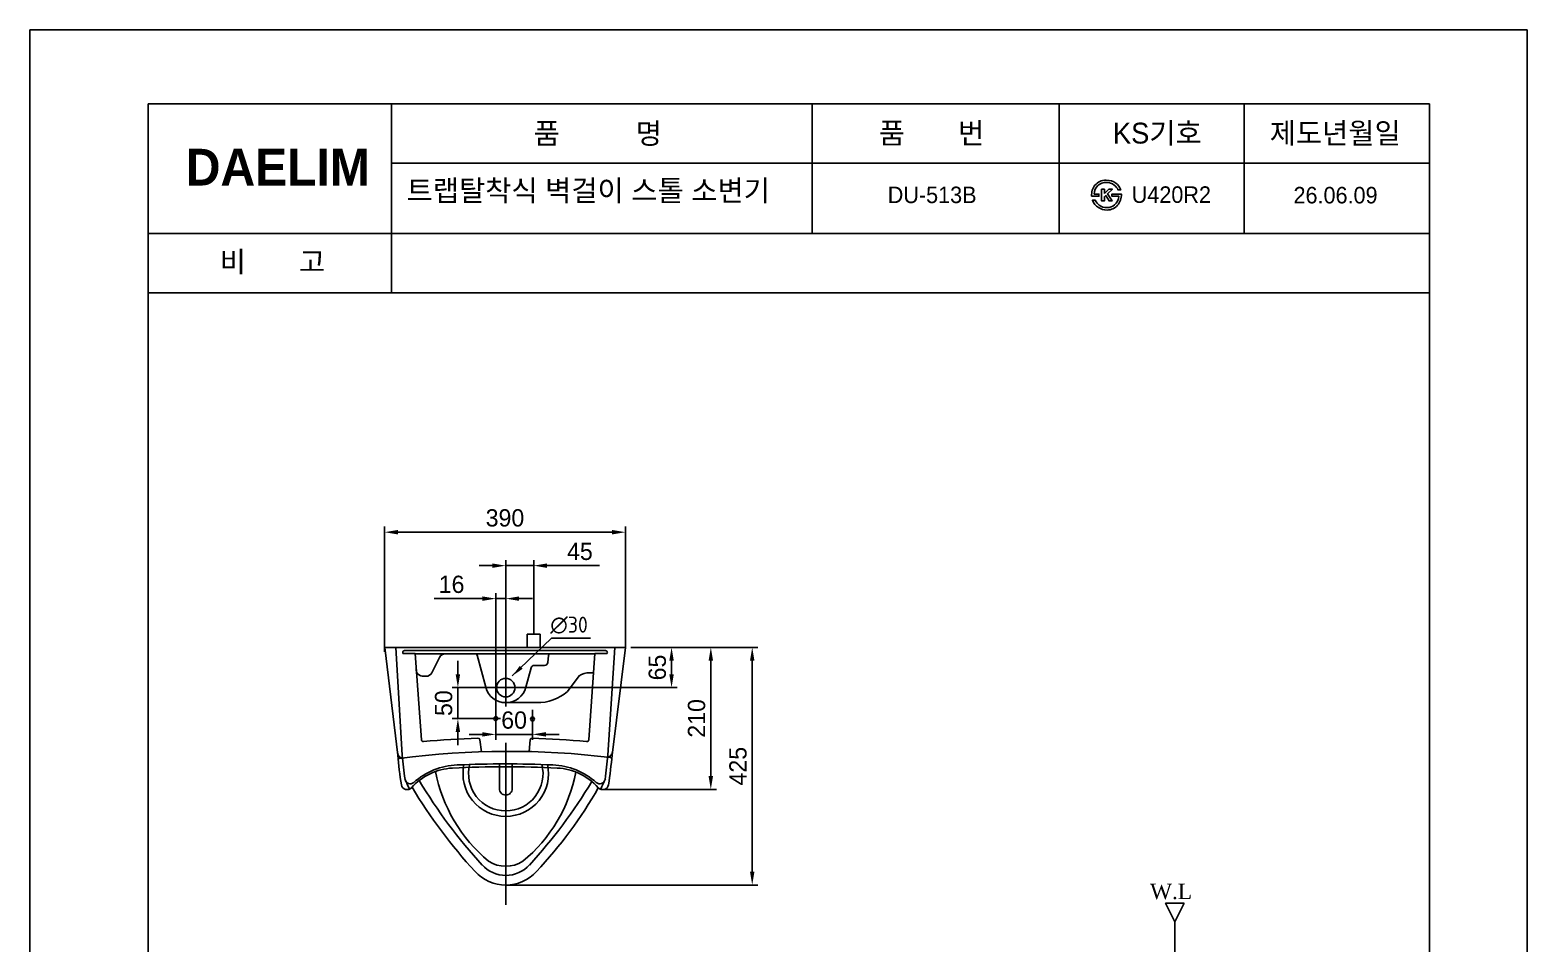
# Model space of a CAD drawing. Header units: millimetres. Extents: x 12347 to 14773, y -187 to 3243.
# Drawn here: x 12347 to 14773, y 1765 to 3243 of the extents above; entities that cross this region are included whole.
import ezdxf
from ezdxf.lldxf.tags import DXFTag

# ---------------------------------------------------------------- set-up
doc = ezdxf.new("R2010")
doc.units = ezdxf.units.MM
doc.header["$LTSCALE"] = 0.2
for name, color, linetype in [('3', 3, 'Continuous'), ('MAIN', 7, 'Continuous'), ('YA', 7, 'Continuous')]:
    doc.layers.add(name, color=color, linetype=linetype)
doc.layers.add('DIM', color=3, linetype='Continuous', lineweight=15)
doc.layers.add('Y', color=235, linetype='Continuous', lineweight=50)
doc.styles.add('h', font='', dxfattribs={"height": 28})
doc.styles.get("Standard").update_dxf_attribs({"font": 'ISOCP.SHX', "bigfont": 'WHGTXT.SHX'})
doc.styles.add('STYLE2', font='dutch.ttf', dxfattribs={"height": 25})
doc.styles.add('스타일1', font='txt.shx', dxfattribs={"bigfont": 'ghs.shx'})
doc.styles.get('h').set_extended_font_data('Haansoft Batang')
tags = doc.linetypes.add('CENTER', pattern=[50.8, 31.75, -6.35, 6.35, -6.35]).pattern_tags.tags
tags[10:11] = [DXFTag(74, 4), DXFTag(75, 0), DXFTag(340, '0'), DXFTag(46, 1.0), DXFTag(50, 0.0), DXFTag(44, 0.0), DXFTag(45, 0.0)]
tags[8:9] = [DXFTag(74, 4), DXFTag(75, 0), DXFTag(340, '0'), DXFTag(46, 1.0), DXFTag(50, 0.0), DXFTag(44, 0.0), DXFTag(45, 0.0)]
tags[6:7] = [DXFTag(74, 4), DXFTag(75, 0), DXFTag(340, '0'), DXFTag(46, 1.0), DXFTag(50, 0.0), DXFTag(44, 0.0), DXFTag(45, 0.0)]
tags[4:5] = [DXFTag(74, 4), DXFTag(75, 0), DXFTag(340, '0'), DXFTag(46, 1.0), DXFTag(50, 0.0), DXFTag(44, 0.0), DXFTag(45, 0.0)]
tags = doc.linetypes.add('HIDDEN', pattern=[9.525, 6.35, -3.175]).pattern_tags.tags
tags[6:7] = [DXFTag(74, 4), DXFTag(75, 0), DXFTag(340, '0'), DXFTag(46, 1.0), DXFTag(50, 0.0), DXFTag(44, 0.0), DXFTag(45, 0.0)]
tags[4:5] = [DXFTag(74, 4), DXFTag(75, 0), DXFTag(340, '0'), DXFTag(46, 1.0), DXFTag(50, 0.0), DXFTag(44, 0.0), DXFTag(45, 0.0)]
doc.dimstyles.new('AM_ISO', dxfattribs={"dimtxt": 28, "dimasz": 24, "dimexe": 10, "dimexo": 0, "dimgap": 10, "dimtad": 1, "dimdec": 0, "dimdsep": 46, "dimtxsty": 'h', "dimcen": -5, "dimclrd": 256, "dimclre": 256, "dimclrt": 256, "dimadec": 0, "dimazin": 2, "dimtp": 0.1, "dimtm": 0.1, "dimtfac": 0.71, "dimtdec": 0, "dimtmove": 0, "dimatfit": 3, "dimfxl": 0, "dimlwd": -1, "dimlwe": -1, "dimarcsym": 0})
doc.dimstyles.get("Standard").update_dxf_attribs({"dimscale": 10, "dimtxt": 3, "dimasz": 2, "dimexe": 1, "dimexo": 0, "dimgap": 1, "dimtad": 0, "dimtih": 1, "dimtoh": 1, "dimdec": 0, "dimdsep": 46, "dimtxsty": 'Standard', "dimcen": 2, "dimadec": 0, "dimazin": 0, "dimtfac": 1, "dimtdec": 4, "dimtmove": 0, "dimatfit": 3, "dimfxl": 0, "dimtolj": 1, "dimtzin": 0, "dimarcsym": 0})

# ---------------------------------------------------------------- blocks, each defined once
blk = doc.blocks.new('*D20')
for p, q in [((13040.5, 2199.8), (13040.5, 2221.4)), ((13118.1, 2178.2), (13031.5, 2178.2)), ((13040.5, 2128), (13040.5, 2178.2)), ((13109.8, 2128), (13031.5, 2128)), ((13040.5, 2106.4), (13040.5, 2084.8))]:
    blk.add_line(p, q)
for points in [[(13036.9, 2199.8), (13044.1, 2199.8), (13040.5, 2178.2)], [(13036.9, 2106.4), (13044.1, 2106.4), (13040.5, 2128)]]:
    blk.add_solid(points)
at = {"layer": 'Defpoints', "color": 0}
for p in [(13040.5, 2178.2), (13118.1, 2178.2), (13109.8, 2128)]:
    blk.add_point(p, dxfattribs=at)
at = {"insert": (13017.5, 2153.1), "char_height": 28, "attachment_point": 5, "rotation": 90, "style": 'h'}
blk.add_mtext('50', dxfattribs=at)
blk = doc.blocks.new('*D21')
for p, q in [((13101.8, 2142.5), (13101.8, 2093.5)), ((13161.4, 2142.5), (13161.4, 2093.5)), ((13080.2, 2102.5), (13058.6, 2102.5)), ((13101.8, 2102.5), (13161.4, 2102.5)), ((13183, 2102.5), (13204.6, 2102.5))]:
    blk.add_line(p, q)
for points in [[(13080.2, 2106.1), (13080.2, 2098.9), (13101.8, 2102.5)], [(13183, 2106.1), (13183, 2098.9), (13161.4, 2102.5)]]:
    blk.add_solid(points)
at = {"layer": 'Defpoints', "color": 0}
for p in [(13101.8, 2142.5), (13161.4, 2142.5), (13161.4, 2102.5)]:
    blk.add_point(p, dxfattribs=at)
at = {"insert": (13131.6, 2125.5), "char_height": 28, "attachment_point": 5, "style": 'h'}
blk.add_mtext('60', dxfattribs=at)
blk = doc.blocks.new('*D22')
for p, q in [((13118.1, 2255), (13118.1, 2384.7)), ((13163.3, 2264.7), (13163.3, 2384.7)), ((13096.5, 2375.7), (13074.9, 2375.7)), ((13118.1, 2375.7), (13163.3, 2375.7)), ((13184.9, 2375.7), (13269.9, 2375.7))]:
    blk.add_line(p, q)
for points in [[(13096.5, 2379.3), (13096.5, 2372.1), (13118.1, 2375.7)], [(13184.9, 2379.3), (13184.9, 2372.1), (13163.3, 2375.7)]]:
    blk.add_solid(points)
at = {"layer": 'Defpoints', "color": 0}
for p in [(13163.3, 2375.7), (13163.3, 2264.7), (13118.1, 2255)]:
    blk.add_point(p, dxfattribs=at)
at = {"insert": (13238.2, 2398.7), "char_height": 28, "attachment_point": 5, "style": 'h'}
blk.add_mtext('45', dxfattribs=at)
blk = doc.blocks.new('*D18')
for p, q in [((13320.9, 2243.4), (13526.4, 2243.4)), ((13517.4, 1880.2), (13517.4, 2221.8)), ((13118.1, 1858.6), (13526.4, 1858.6))]:
    blk.add_line(p, q)
for points in [[(13513.8, 2221.8), (13521, 2221.8), (13517.4, 2243.4)], [(13513.8, 1880.2), (13521, 1880.2), (13517.4, 1858.6)]]:
    blk.add_solid(points)
at = {"layer": 'Defpoints', "color": 0}
for p in [(13320.9, 2243.4), (13517.4, 2243.4), (13118.1, 1858.6)]:
    blk.add_point(p, dxfattribs=at)
at = {"insert": (13494.4, 2051), "char_height": 28, "attachment_point": 5, "rotation": 90, "style": 'h'}
blk.add_mtext('425', dxfattribs=at)
blk = doc.blocks.new('*D24')
for p, q in [((13320.9, 2243.4), (13395.7, 2243.4)), ((13386.7, 2199.8), (13386.7, 2221.8)), ((13118.6, 2178.2), (13395.7, 2178.2))]:
    blk.add_line(p, q)
for points in [[(13383.1, 2221.8), (13390.3, 2221.8), (13386.7, 2243.4)], [(13383.1, 2199.8), (13390.3, 2199.8), (13386.7, 2178.2)]]:
    blk.add_solid(points)
at = {"layer": 'Defpoints', "color": 0}
for p in [(13320.9, 2243.4), (13386.7, 2243.4), (13118.6, 2178.2)]:
    blk.add_point(p, dxfattribs=at)
at = {"insert": (13363.7, 2210.8), "char_height": 28, "attachment_point": 5, "rotation": 90, "style": 'h'}
blk.add_mtext('65', dxfattribs=at)
blk = doc.blocks.new('*D25')
for p, q in [((13320.9, 2243.4), (13459.3, 2243.4)), ((13450.3, 2034.9), (13450.3, 2221.8)), ((13277.7, 2013.3), (13459.3, 2013.3))]:
    blk.add_line(p, q)
for points in [[(13446.7, 2221.8), (13453.9, 2221.8), (13450.3, 2243.4)], [(13446.7, 2034.9), (13453.9, 2034.9), (13450.3, 2013.3)]]:
    blk.add_solid(points)
at = {"layer": 'Defpoints', "color": 0}
for p in [(13320.9, 2243.4), (13450.3, 2243.4), (13277.7, 2013.3)]:
    blk.add_point(p, dxfattribs=at)
at = {"insert": (13427.3, 2128.4), "char_height": 28, "attachment_point": 5, "rotation": 90, "style": 'h'}
blk.add_mtext('210', dxfattribs=at)
blk = doc.blocks.new('*D26')
for p, q in [((12921.7, 2236), (12921.7, 2438.9)), ((12943.3, 2429.9), (13290.3, 2429.9)), ((13311.9, 2243.4), (13311.9, 2438.9))]:
    blk.add_line(p, q)
for points in [[(12943.3, 2433.5), (12943.3, 2426.3), (12921.7, 2429.9)], [(13290.3, 2433.5), (13290.3, 2426.3), (13311.9, 2429.9)]]:
    blk.add_solid(points)
at = {"layer": 'Defpoints', "color": 0}
for p in [(13311.9, 2429.9), (12921.7, 2236), (13311.9, 2243.4)]:
    blk.add_point(p, dxfattribs=at)
at = {"insert": (13116.8, 2452.9), "char_height": 28, "attachment_point": 5, "style": 'h'}
blk.add_mtext('390', dxfattribs=at)
blk = doc.blocks.new('*D29')
for p, q in [((13101.8, 2139.9), (13101.8, 2331.3)), ((13118.1, 2254.2), (13118.1, 2331.3)), ((13080.2, 2322.3), (13001.9, 2322.3)), ((13118.1, 2322.3), (13101.8, 2322.3)), ((13139.7, 2322.3), (13161.3, 2322.3))]:
    blk.add_line(p, q)
for points in [[(13080.2, 2325.9), (13080.2, 2318.7), (13101.8, 2322.3)], [(13139.7, 2325.9), (13139.7, 2318.7), (13118.1, 2322.3)]]:
    blk.add_solid(points)
at = {"layer": 'Defpoints', "color": 0}
for p in [(13101.8, 2322.3), (13118.1, 2254.2), (13101.8, 2139.9)]:
    blk.add_point(p, dxfattribs=at)
at = {"insert": (13030.3, 2345.3), "char_height": 28, "attachment_point": 5, "style": 'h'}
blk.add_mtext('16', dxfattribs=at)

msp = doc.modelspace()

# ---------------------------------------------------------------- linework, layer by layer
at = {"color": 0}
for p, q in [((13300.6, 2243.4), (12935.7, 2243.4)), ((13279.6, 2238.2), (12954.2, 2238.2)), ((14202, 1799), (14202, 478.5))]:
    msp.add_line(p, q, dxfattribs=at)
at = {"color": 0, "linetype": 'HIDDEN'}
msp.add_line((13262.6, 2233), (12971.2, 2233), dxfattribs=at)
at = {"color": 0, "linetype": 'CENTER'}
for p, q in [((13118.1, 2254.2), (13118.1, 2147.7)), ((13118.1, 2088.7), (13118.1, 1826.6))]:
    msp.add_line(p, q, dxfattribs=at)
at = {"color": 0}
msp.add_lwpolyline([(13173.7, 2243.4), (13173.7, 2264.7), (13152.9, 2264.7), (13152.9, 2243.4)], dxfattribs=at)
for points in [[(12940, 2243.4), (12922, 2243.4), (12943.2, 2069, 0.023242), (12948.9, 2020.9, 0.630524), (12965.4, 2016.2, -0.202072), (13031.8, 2047.9, -0.011863), (13116.7, 2050, -0.011863), (13201.5, 2047.9, -0.202072), (13268, 2016.2, 0.630524), (13284.4, 2020.9, 0.023242), (13290.2, 2069), (13311.8, 2243.4), (13294.6, 2243.4)], [(12950.5, 2243.4), (12950.5, 2243.4), (12940, 2243.4), (12950.5, 2069, 0.018952), (12954.9, 2029.7, 0.594773), (12968.9, 2024.6, -0.171828), (13039.4, 2053, -0.010802), (13116.9, 2054.7, -0.010802), (13194.4, 2053, -0.171828), (13264.8, 2024.6, 0.594773), (13278.9, 2029.7, 0.018952), (13283.3, 2069), (13294.6, 2243.4), (13284.7, 2243.4), (13278.7, 2243.4, -0.393106)], [(13118.1, 1969.7, -0.478946), (13050.4, 2053.8)], [(13059.7, 2054.1, 0.490611), (13118.1, 1978.6, 0.528057)], [(13107.7, 2054.9), (13107.7, 2014.6, 0.414214), (13118.1, 2004.2, 0.414214)], [(13128.5, 2054.9), (13128.5, 2014.6, -0.414214), (13118.1, 2004.2, -0.414214)], [(13176.5, 2054.1, -0.490611), (13118.1, 1978.6, -0.528057)], [(13118.1, 1969.7, 0.478946), (13185.8, 2053.8)]]:
    msp.add_lwpolyline(points, format="xyb", dxfattribs=at)
at = {"color": 0, "linetype": 'HIDDEN'}
for points in [[(13078.5, 2074.2), (13076.2, 2093.7, 0.374917), (13073, 2096.3, 0.012897), (12984.7, 2090.9, -0.415651), (12981.3, 2093.8), (12971.2, 2233.4), (12952.2, 2233.4, -0.393106), (12951.1, 2234.4), (12951.1, 2234.8)], [(12972.8, 2208.9, 0.467096), (12985.4, 2196.6), (12989.2, 2196.6, 0.283978), (12998.5, 2202.3), (13010.9, 2227.2, -0.283978), (13020.2, 2233, -0.283978)], [(13260.1, 2202.1), (13254.3, 2202.3, 0.154237), (13236.8, 2197.5), (13218.3, 2172.1, -0.185052), (13168, 2153.9), (13117.8, 2153.9, -0.340628), (13085.6, 2178.7), (13071.9, 2230.6, 0.340628), (13068.9, 2233)], [(13190.6, 2233, 0.382162), (13187.5, 2230.2), (13186.2, 2218.9, -0.382162), (13181.1, 2214.3), (13164, 2214.3, 0.340628), (13159, 2210.4), (13150.6, 2178.7, -0.340628), (13118.4, 2153.9)], [(13282.7, 2234.8), (13282.6, 2234.4, -0.393106), (13281.6, 2233.4), (13262.6, 2233.4), (13252.4, 2093.8, -0.415651), (13249.1, 2090.9, 0.012897), (13160.8, 2096.3, 0.374917), (13157.6, 2093.7), (13156.1, 2074.6)]]:
    msp.add_lwpolyline(points, format="xyb", dxfattribs=at)
for centre in [(13101.8, 2128), (13161.4, 2127.4)]:
    msp.add_circle(centre, 3.12, dxfattribs=at)
at = {"color": 0}
for centre, radius, start, end in [((12954.2, 2235.1), 3.12, 90, 184.1596), ((13279.6, 2235.1), 3.12, 355.8404, 90), ((12951.3, 2072.5), 8.32, 184.1596, 276.8254), ((12945.9, 2061.3), 2.08, 97.0893, 184.471), ((13123.4, 704.1), 1370.9, 83.0952, 97.4527), ((13282.4, 2073.9), 8.1, 262.4781, 356.5033), ((13287.6, 2063), 2.08, 355.529, 82.9107), ((13248.4, 2088.5), 248.3, 190.6675, 230.4596), ((12987.8, 2088.5), 248.3, 309.5404, 349.0964), ((13085.2, 2082), 140.4, 201.7125, 208.9106), ((13149, 2082.3), 140.4, 331.0894, 338.2875), ((13118.1, 1940.9), 52, 237.7034, 302.2966)]:
    msp.add_arc(centre, radius, start, end, dxfattribs=at)
at = {"layer": '3', "color": 0}
for centre, radius, start, end in [((13691.9, 2453.2), 846.7, 211.0065, 222.5695), ((13691.9, 2453.2), 831.1, 210.7805, 222.5695), ((12544.4, 2453.2), 831.1, 317.4305, 329.0941), ((12650.8, 2366.5), 709.7, 316.7706, 330.4158), ((13118.1, 1926.2), 67.6, 222.5695, 270), ((13118.1, 1926.2), 52, 222.5695, 270), ((13118.1, 1926.2), 52, 270, 317.4305), ((13118.1, 1926.2), 67.6, 270, 317.4305)]:
    msp.add_arc(centre, radius, start, end, dxfattribs=at)
at = {"layer": 'Defpoints', "color": 0, "linetype": 'ByBlock'}
for p in [(12926.9, 2238.2), (13118.1, 2254.2), (13320.9, 2243.4), (13104, 2178.2), (13104, 2178.1), (13133.2, 2178.3), (13109.8, 2109), (13109.8, 2103.8), (13109.8, 2103.8), (13118.1, 2054.9)]:
    msp.add_point(p, dxfattribs=at)
at = {"layer": 'MAIN', "color": 0}
msp.add_lwpolyline([(14217, 1829), (14187, 1829), (14202, 1799), (14217, 1829)], dxfattribs=at)
at = {"layer": 'Y', "color": 0, "lineweight": -2}
msp.add_circle((13118.1, 2178.2), 15, dxfattribs=at)
at = {"layer": 'YA', "color": 7}
for p, q in [((14614.6, 3123.3), (12538.6, 3123.3)), ((12538.6, 2053.1), (12538.6, 3123.3)), ((12933, 2817.3), (12933, 3123.3)), ((13614.6, 2912.9), (13614.6, 3122.9)), ((14014.6, 2912.9), (14014.6, 3122.9)), ((14014.6, 2912.9), (14014.6, 3122.9)), ((14314.6, 2912.9), (14314.6, 3122.9)), ((14314.6, 2912.9), (14314.6, 3122.9)), ((14614.6, 3123.3), (14614.6, -56.7)), ((14614.6, 3027.3), (12933, 3027.3)), ((14614.6, 2913.3), (12538.6, 2913.3)), ((14614.6, 2913.3), (12538.6, 2913.3)), ((14614.6, 2817.3), (12538.6, 2817.3)), ((14614.6, 2817.3), (12538.6, 2817.3)), ((12538.6, -56.7), (12538.6, 2053.1))]:
    msp.add_line(p, q, dxfattribs=at)
at = {"layer": 'YA', "color": 0}
msp.add_lwpolyline([(12347.2, -187.2), (14772.7, -187.2), (14772.7, 3243.1), (12347.2, 3243.1)], close=True, dxfattribs=at)
at = {"layer": 'YA', "color": 7}
msp.add_lwpolyline([(14087.9, 2978.5), (14095.1, 2985.1), (14100.9, 2985.1), (14092.9, 2977.6), (14100.4, 2966.4), (14095.4, 2966.4), (14090, 2974.9), (14087.9, 2973.1), (14087.9, 2966.4), (14083.5, 2966.4), (14083.5, 2985.3), (14087.9, 2985.3), (14087.9, 2978.5)], close=True, dxfattribs=at)
for points in [[(14067.2, 2974), (14067, 2977.3), (14067.4, 2980.5), (14068.3, 2983.5), (14069.2, 2986.6), (14070.7, 2989.4), (14072.7, 2991.8), (14074.8, 2994.3), (14077.3, 2996.3), (14080.3, 2997.7), (14083.5, 2999.2), (14087.1, 3000), (14091, 3000), (14097.2, 2999.9), (14102.4, 2998.2), (14106.6, 2994.9), (14110, 2992.2), (14112.7, 2988.6), (14114.5, 2984.1), (14114.5, 2984.1), (14109.8, 2984.1), (14109.8, 2984.1), (14108.9, 2986.9), (14106.9, 2989.5), (14104, 2991.9), (14100.3, 2994.8), (14096.1, 2996.2), (14091.5, 2996.2), (14085.9, 2996.2), (14081.2, 2994.6), (14077.5, 2991.2), (14073.7, 2987.8), (14071.7, 2983.2), (14071.4, 2977.5), (14071.4, 2977.5), (14079.1, 2977.5), (14079.1, 2977.5), (14079.1, 2977.5), (14079.1, 2974), (14079.1, 2974), (14079.1, 2974), (14067.2, 2974), (14067.2, 2974), (14067.2, 2974), (14067.2, 2974), (14067.2, 2974)], [(14115.6, 2977.5), (14115.7, 2974), (14115.1, 2970.6), (14114, 2967.4), (14112.9, 2964.3), (14111.3, 2961.5), (14109.2, 2959.2), (14107.1, 2956.8), (14104.6, 2955), (14101.7, 2953.7), (14098.8, 2952.3), (14095.7, 2951.6), (14092.4, 2951.6), (14087, 2951.6), (14082.3, 2952.9), (14078.2, 2955.5), (14073.9, 2958.2), (14070.7, 2962.3), (14068.6, 2967.5), (14068.6, 2967.5), (14073, 2967.5), (14073, 2967.5), (14074.8, 2964.1), (14077, 2961.3), (14079.4, 2959.4), (14083, 2956.6), (14087.4, 2955.3), (14092.4, 2955.6), (14096.8, 2955.6), (14100.8, 2957), (14104.4, 2959.8), (14108.6, 2963.3), (14110.9, 2968), (14111.4, 2974), (14111.4, 2974), (14100.2, 2974), (14100.2, 2974), (14100.2, 2974), (14100.2, 2977.5), (14100.2, 2977.5), (14100.2, 2977.5), (14115.6, 2977.5), (14115.6, 2977.5), (14115.6, 2977.5), (14115.6, 2977.5), (14115.6, 2977.5)]]:
    msp.add_open_spline(points, degree=3, knots=[0, 0, 0, 0, 1, 1, 1, 2, 2, 2, 3, 3, 3, 4, 4, 4, 5, 5, 5, 6, 6, 6, 7, 7, 7, 8, 8, 8, 9, 9, 9, 10, 10, 10, 11, 11, 11, 12, 12, 12, 13, 13, 13, 14, 14, 14, 15, 15, 15, 15], dxfattribs=at)

# ---------------------------------------------------------------- texts
at = {"color": 0, "linetype": 'ByBlock', "insert": (13220.6, 2279.3), "char_height": 26, "attachment_point": 5}
msp.add_mtext('∅30', dxfattribs=at)
at = {"layer": 'DIM', "color": 0, "char_height": 33.819, "attachment_point": 1, "style": '스타일1'}
for s, insert in [('{\\fGulim|b0|i0|c129|p50;품          명}', (13163.4, 3092.5)), ('{\\fGulim|b0|i0|c129|p50;품       번}', (13722.4, 3093)), ('{\\fGulim|b0|i0|c129|p50;KS기호}', (14101.7, 3093)), ('{\\fGulim|b0|i0|c129|p50;제도년월일}', (14355.8, 3093)), ('{\\fGulim|b0|i0|c129|p50;비       고}', (12654.6, 2884.7))]:
    msp.add_mtext(s, dxfattribs=dict(at, insert=insert))
at = {"layer": 'DIM', "color": 0, "attachment_point": 1}
for s, insert, char_height, width, style in [('{\\fGulim|b0|i0|c129|p50;트랩탈착식 벽걸이 스톨 소변기}', (12957.4, 3000), 33.819, 702.697, '스타일1'), ('{\\fGulim|b0|i0|c129|p50;DU-513B}', (13736.9, 2989.5), 26.746, 168.306, '스타일1'), ('{\\fGulim|b0|i0|c129|p50;U420R2}', (14132.2, 2989.9), 26.746, 168.306, '스타일1'), ('{\\fGulim|b0|i0|c129|p50;26.06.09}', (14394.3, 2989), 26.746, 168.306, '스타일1'), ('W.L', (14161.8, 1860.7), 25, 67.266, 'STYLE2')]:
    msp.add_mtext(s, dxfattribs=dict(at, insert=insert, char_height=char_height, width=width, style=style))
at = {"layer": 'YA', "color": 7, "insert": (12599.8, 3050.7), "char_height": 59.437, "width": 290.871, "attachment_point": 1, "style": 'h'}
msp.add_mtext('{\\fHYGraphic-Medium|b1|i0|c129|p18;DAELIM}', dxfattribs=at)

# ---------------------------------------------------------------- dimensions: what is measured, and where the dimension line sits
at = {"color": 0}
for base, p1, p2, picture, middle in [((13311.9, 2429.9), (12921.7, 2236), (13311.9, 2243.4), '*D26', (13116.8, 2452.9)), ((13163.3, 2375.7), (13118.1, 2255), (13163.3, 2264.7), '*D22', (13238.2, 2398.7)), ((13101.8, 2322.3), (13118.1, 2254.2), (13101.8, 2139.9), '*D29', (13030.3, 2345.3))]:
    dim = msp.add_linear_dim(base=base, p1=p1, p2=p2, dimstyle='AM_ISO', override={"dimscale": 0.9}, dxfattribs=at)
    dim.commit()
    dim.dimension.update_dxf_attribs({"geometry": picture, "text_midpoint": middle})
for base, p1, text, picture, middle in [((13517.4, 2243.4), (13118.1, 1858.6), '425', '*D18', (13494.4, 2051)), ((13450.3, 2243.4), (13277.7, 2013.3), '210', '*D25', (13427.3, 2128.4))]:
    dim = msp.add_linear_dim(base=base, p1=p1, p2=(13320.9, 2243.4), angle=90, text=text, dimstyle='AM_ISO', override={"dimscale": 0.9}, dxfattribs=at)
    dim.commit()
    dim.dimension.update_dxf_attribs({"geometry": picture, "text_midpoint": middle})
dim = msp.add_linear_dim(base=(13386.7, 2243.4), p1=(13118.6, 2178.2), p2=(13320.9, 2243.4), angle=90, dimstyle='AM_ISO', override={"dimscale": 0.9}, dxfattribs=at)
dim.commit()
dim.dimension.update_dxf_attribs({"geometry": '*D24', "text_midpoint": (13363.7, 2210.8)})
dim = msp.add_linear_dim(base=(13040.5, 2178.2), p1=(13109.8, 2128), p2=(13118.1, 2178.2), angle=90, dimstyle='AM_ISO', override={"dimscale": 0.9}, dxfattribs=at)
dim.commit()
dim.dimension.update_dxf_attribs({"geometry": '*D20', "text_midpoint": (13040.5, 2153.1), "dimtype": 160})
dim = msp.add_linear_dim(base=(13161.4, 2102.5), p1=(13101.8, 2142.5), p2=(13161.4, 2142.5), dimstyle='AM_ISO', override={"dimscale": 0.9}, dxfattribs=at)
dim.commit()
dim.dimension.update_dxf_attribs({"geometry": '*D21', "text_midpoint": (13131.6, 2102.5), "dimtype": 160})

# ---------------------------------------------------------------- leaders
msp.add_leader([(13128.7, 2197.2), (13192.1, 2258.3), (13255.3, 2258.3)], dimstyle='Standard', dxfattribs=at)

doc.saveas('drawing.dxf')
